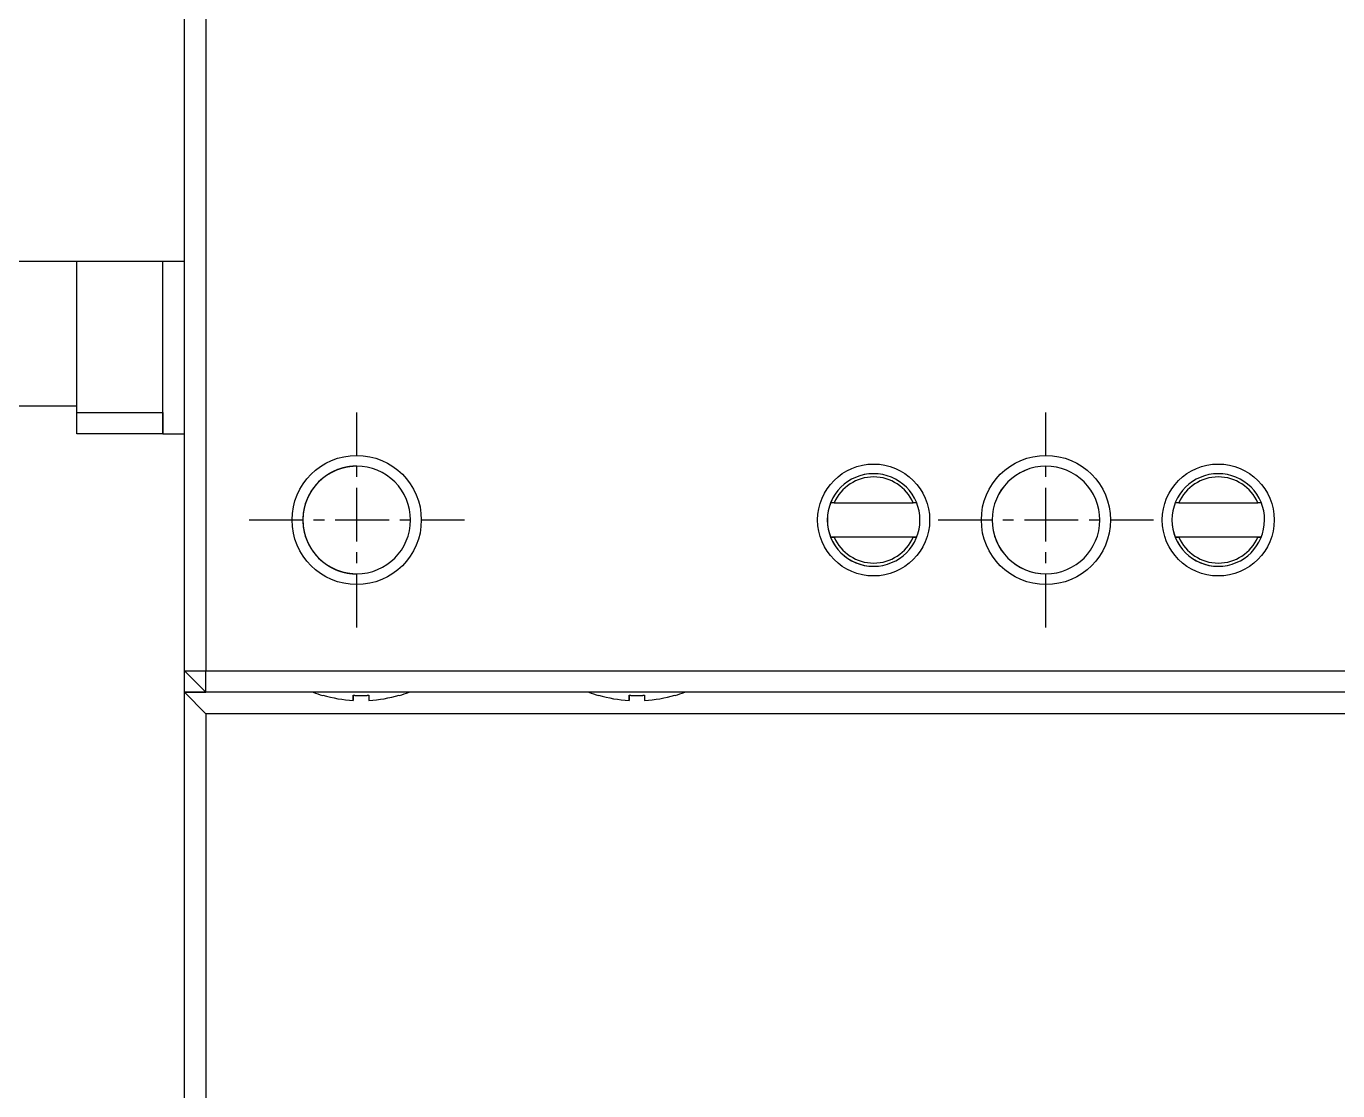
# Model space of a CAD drawing. Extents: x 81 to 317, y 60 to 277.
# Drawn here: x 124.61 to 155.05, y 109.36 to 134.08 of the extents above; entities that cross this region are included whole.
import ezdxf

# ---------------------------------------------------------------- set-up
doc = ezdxf.new("R2010")
doc.units = 0
doc.linetypes.add('CENTER', pattern=[2, 1.25, -0.25, 0.25, -0.25])
doc.layers.get('0').update_dxf_attribs({"linetype": 'CONTINUOUS'})
doc.layers.add('CENTER', color=1, linetype='CENTER')

msp = doc.modelspace()

# ---------------------------------------------------------------- linework, layer by layer
at = {"color": 7, "linetype": 'CONTINUOUS'}
for p, q in [((128.278, 119.116), (128.278, 158.116)), ((128.778, 158.116), (128.778, 119.116)), ((128.278, 128.616), (123.278, 128.616)), ((125.779, 125.116), (125.779, 128.616)), ((127.779, 124.616), (127.779, 128.616)), ((127.779, 125.116), (127.779, 128.616)), ((123.179, 125.266), (125.779, 125.266)), ((125.779, 125.116), (127.779, 125.116)), ((125.779, 124.616), (125.779, 125.116)), ((127.779, 125.116), (127.779, 124.616)), ((127.779, 124.616), (125.779, 124.616)), ((127.779, 124.616), (128.278, 124.616)), ((143.362, 123.016), (143.28, 123.016)), ((143.362, 123.016), (145.195, 123.016)), ((145.277, 123.016), (145.195, 123.016)), ((151.362, 123.016), (151.28, 123.016)), ((151.362, 123.016), (153.195, 123.016)), ((153.277, 123.016), (153.195, 123.016)), ((143.28, 122.216), (143.362, 122.216)), ((145.276, 122.216), (143.281, 122.216)), ((145.195, 122.216), (143.362, 122.216)), ((145.195, 122.216), (145.277, 122.216)), ((151.28, 122.216), (151.362, 122.216)), ((153.276, 122.216), (151.281, 122.216)), ((153.195, 122.216), (151.362, 122.216)), ((153.195, 122.216), (153.277, 122.216)), ((128.278, 119.116), (128.778, 118.616)), ((128.278, 119.116), (128.778, 119.116)), ((128.279, 118.616), (128.279, 119.115)), ((128.778, 119.116), (167.778, 119.116)), ((128.778, 118.616), (128.778, 119.116)), ((128.279, 84.616), (128.279, 118.616)), ((128.778, 118.616), (128.279, 118.616)), ((128.279, 118.616), (128.778, 118.616)), ((128.279, 118.616), (128.779, 118.116)), ((167.778, 118.616), (128.778, 118.616)), ((131.492, 118.546), (131.49, 118.542)), ((131.49, 118.542), (131.492, 118.546)), ((132.199, 118.426), (132.199, 118.546)), ((132.199, 118.546), (132.199, 118.426)), ((132.199, 118.426), (132.199, 118.546)), ((132.559, 118.546), (132.559, 118.426)), ((133.265, 118.546), (133.267, 118.542)), ((137.892, 118.546), (137.89, 118.542)), ((137.89, 118.542), (137.892, 118.546)), ((138.599, 118.426), (138.599, 118.546)), ((138.599, 118.546), (138.599, 118.426)), ((138.599, 118.426), (138.599, 118.546)), ((138.959, 118.546), (138.959, 118.426)), ((139.665, 118.546), (139.667, 118.542)), ((128.779, 118.116), (128.779, 84.116)), ((167.779, 118.116), (128.779, 118.116))]:
    msp.add_line(p, q, dxfattribs=at)
at = {"color": 9, "linetype": 'CONTINUOUS'}
msp.add_line((131.379, 121.748), (131.409, 121.718), dxfattribs=at)
at = {"color": 7, "linetype": 'CONTINUOUS'}
for points in [[(132.279, 123.866, 0), (132.269, 123.866, 0), (132.26, 123.866, 0), (132.251, 123.865, 0), (132.242, 123.865, 0), (132.233, 123.865, 0), (132.224, 123.865, 0), (132.215, 123.864, 0), (132.206, 123.864, 0), (132.197, 123.863, 0), (132.188, 123.862, 0), (132.179, 123.862, 0), (132.17, 123.861, 0), (132.161, 123.86, 0), (132.152, 123.859, 0), (132.143, 123.858, 0), (132.134, 123.857, 0), (132.125, 123.856, 0), (132.116, 123.855, 0), (132.107, 123.854, 0), (132.098, 123.853, 0), (132.089, 123.851, 0), (132.08, 123.85, 0), (132.071, 123.848, 0), (132.062, 123.847, 0), (132.053, 123.845, 0), (132.044, 123.844, 0), (132.036, 123.842, 0), (132.027, 123.84, 0), (132.018, 123.838, 0), (132.009, 123.836, 0), (132, 123.834, 0), (131.991, 123.832, 0), (131.983, 123.83, 0), (131.974, 123.828, 0), (131.965, 123.826, 0), (131.956, 123.823, 0), (131.947, 123.821, 0), (131.939, 123.819, 0), (131.93, 123.816, 0), (131.921, 123.814, 0), (131.913, 123.811, 0), (131.904, 123.808, 0), (131.895, 123.806, 0), (131.887, 123.803, 0), (131.878, 123.8, 0), (131.87, 123.797, 0), (131.861, 123.794, 0), (131.853, 123.791, 0), (131.844, 123.788, 0), (131.836, 123.785, 0), (131.827, 123.781, 0), (131.819, 123.778, 0), (131.81, 123.775, 0), (131.802, 123.771, 0), (131.794, 123.768, 0), (131.785, 123.764, 0), (131.777, 123.761, 0), (131.769, 123.757, 0), (131.76, 123.753, 0), (131.752, 123.749, 0), (131.744, 123.746, 0), (131.736, 123.742, 0), (131.728, 123.738, 0), (131.72, 123.734, 0), (131.711, 123.73, 0), (131.703, 123.726, 0), (131.695, 123.721, 0), (131.687, 123.717, 0), (131.679, 123.713, 0), (131.671, 123.708, 0), (131.664, 123.704, 0), (131.656, 123.699, 0), (131.648, 123.695, 0), (131.64, 123.69, 0), (131.632, 123.686, 0), (131.625, 123.681, 0), (131.617, 123.676, 0), (131.609, 123.671, 0), (131.602, 123.667, 0), (131.594, 123.662, 0), (131.586, 123.657, 0), (131.579, 123.652, 0), (131.571, 123.646, 0), (131.564, 123.641, 0), (131.557, 123.636, 0), (131.549, 123.631, 0), (131.542, 123.626, 0), (131.535, 123.62, 0), (131.527, 123.615, 0), (131.52, 123.609, 0), (131.513, 123.604, 0), (131.506, 123.598, 0), (131.499, 123.593, 0), (131.492, 123.587, 0), (131.485, 123.581, 0), (131.478, 123.575, 0), (131.471, 123.57, 0), (131.464, 123.564, 0), (131.457, 123.558, 0), (131.45, 123.552, 0), (131.443, 123.546, 0), (131.437, 123.54, 0), (131.43, 123.534, 0), (131.423, 123.527, 0), (131.417, 123.521, 0), (131.41, 123.515, 0), (131.404, 123.509, 0), (131.397, 123.502, 0), (131.391, 123.496, 0), (131.385, 123.489, 0), (131.378, 123.483, 0), (131.372, 123.476, 0), (131.366, 123.47, 0), (131.36, 123.463, 0), (131.353, 123.456, 0), (131.347, 123.45, 0), (131.341, 123.443, 0), (131.335, 123.436, 0), (131.33, 123.429, 0), (131.324, 123.422, 0), (131.318, 123.415, 0), (131.312, 123.408, 0), (131.306, 123.401, 0), (131.301, 123.394, 0), (131.295, 123.387, 0), (131.289, 123.38, 0), (131.284, 123.373, 0), (131.279, 123.366, 0)], [(131.779, 123.761, 0), (131.774, 123.759, 0), (131.769, 123.757, 0), (131.765, 123.755, 0), (131.76, 123.753, 0), (131.756, 123.751, 0), (131.751, 123.749, 0), (131.746, 123.747, 0), (131.742, 123.745, 0), (131.737, 123.742, 0), (131.733, 123.74, 0), (131.728, 123.738, 0), (131.724, 123.736, 0), (131.719, 123.734, 0), (131.715, 123.731, 0), (131.71, 123.729, 0), (131.706, 123.727, 0), (131.701, 123.724, 0), (131.697, 123.722, 0), (131.692, 123.72, 0), (131.688, 123.717, 0), (131.684, 123.715, 0), (131.679, 123.713, 0), (131.675, 123.71, 0), (131.67, 123.708, 0), (131.666, 123.705, 0), (131.661, 123.703, 0), (131.657, 123.7, 0), (131.653, 123.698, 0), (131.648, 123.695, 0), (131.644, 123.693, 0), (131.64, 123.69, 0), (131.635, 123.688, 0), (131.631, 123.685, 0), (131.627, 123.682, 0), (131.622, 123.68, 0), (131.618, 123.677, 0), (131.614, 123.674, 0), (131.61, 123.672, 0), (131.605, 123.669, 0), (131.601, 123.666, 0), (131.597, 123.664, 0), (131.593, 123.661, 0), (131.589, 123.658, 0), (131.584, 123.655, 0), (131.58, 123.652, 0), (131.576, 123.65, 0), (131.572, 123.647, 0), (131.568, 123.644, 0), (131.564, 123.641, 0), (131.559, 123.638, 0), (131.555, 123.635, 0), (131.551, 123.632, 0), (131.547, 123.629, 0), (131.543, 123.626, 0), (131.539, 123.623, 0), (131.535, 123.62, 0), (131.531, 123.617, 0), (131.527, 123.614, 0), (131.523, 123.611, 0), (131.519, 123.608, 0), (131.515, 123.605, 0), (131.511, 123.602, 0), (131.507, 123.599, 0), (131.503, 123.596, 0), (131.499, 123.593, 0), (131.495, 123.59, 0), (131.491, 123.587, 0), (131.487, 123.583, 0), (131.483, 123.58, 0), (131.479, 123.577, 0), (131.476, 123.574, 0), (131.472, 123.57, 0), (131.468, 123.567, 0), (131.464, 123.564, 0), (131.46, 123.561, 0), (131.456, 123.557, 0), (131.453, 123.554, 0), (131.449, 123.551, 0), (131.445, 123.547, 0), (131.441, 123.544, 0), (131.438, 123.541, 0), (131.434, 123.537, 0), (131.43, 123.534, 0), (131.427, 123.53, 0), (131.423, 123.527, 0), (131.419, 123.523, 0), (131.416, 123.52, 0), (131.412, 123.516, 0), (131.408, 123.513, 0), (131.405, 123.509, 0), (131.401, 123.506, 0), (131.397, 123.502, 0), (131.394, 123.499, 0), (131.39, 123.495, 0), (131.387, 123.492, 0), (131.383, 123.488, 0), (131.38, 123.484, 0), (131.376, 123.481, 0), (131.373, 123.477, 0), (131.369, 123.474, 0), (131.366, 123.47, 0), (131.362, 123.466, 0), (131.359, 123.462, 0), (131.356, 123.459, 0), (131.352, 123.455, 0), (131.349, 123.451, 0), (131.346, 123.448, 0), (131.342, 123.444, 0), (131.339, 123.44, 0), (131.336, 123.436, 0), (131.332, 123.432, 0), (131.329, 123.429, 0), (131.326, 123.425, 0), (131.322, 123.421, 0), (131.319, 123.417, 0), (131.316, 123.413, 0), (131.313, 123.409, 0), (131.31, 123.405, 0), (131.306, 123.401, 0), (131.303, 123.398, 0), (131.3, 123.394, 0), (131.297, 123.39, 0), (131.294, 123.386, 0), (131.291, 123.382, 0), (131.288, 123.378, 0), (131.285, 123.374, 0), (131.282, 123.37, 0), (131.279, 123.366, 0)], [(132.279, 123.866, 0), (132.275, 123.866, 0), (132.271, 123.866, 0), (132.266, 123.866, 0), (132.262, 123.866, 0), (132.258, 123.866, 0), (132.254, 123.865, 0), (132.25, 123.865, 0), (132.246, 123.865, 0), (132.242, 123.865, 0), (132.238, 123.865, 0), (132.234, 123.865, 0), (132.23, 123.865, 0), (132.226, 123.865, 0), (132.222, 123.864, 0), (132.218, 123.864, 0), (132.214, 123.864, 0), (132.21, 123.864, 0), (132.206, 123.864, 0), (132.202, 123.863, 0), (132.198, 123.863, 0), (132.194, 123.863, 0), (132.19, 123.863, 0), (132.186, 123.862, 0), (132.182, 123.862, 0), (132.178, 123.862, 0), (132.174, 123.861, 0), (132.17, 123.861, 0), (132.166, 123.861, 0), (132.162, 123.86, 0), (132.158, 123.86, 0), (132.154, 123.86, 0), (132.15, 123.859, 0), (132.146, 123.859, 0), (132.142, 123.858, 0), (132.138, 123.858, 0), (132.134, 123.857, 0), (132.13, 123.857, 0), (132.126, 123.856, 0), (132.122, 123.856, 0), (132.118, 123.855, 0), (132.114, 123.855, 0), (132.11, 123.854, 0), (132.106, 123.854, 0), (132.102, 123.853, 0), (132.098, 123.853, 0), (132.094, 123.852, 0), (132.09, 123.851, 0), (132.086, 123.851, 0), (132.082, 123.85, 0), (132.078, 123.85, 0), (132.075, 123.849, 0), (132.071, 123.848, 0), (132.067, 123.848, 0), (132.063, 123.847, 0), (132.059, 123.846, 0), (132.055, 123.846, 0), (132.051, 123.845, 0), (132.047, 123.844, 0), (132.043, 123.843, 0), (132.039, 123.843, 0), (132.035, 123.842, 0), (132.031, 123.841, 0), (132.027, 123.84, 0), (132.023, 123.839, 0), (132.019, 123.839, 0), (132.015, 123.838, 0), (132.011, 123.837, 0), (132.007, 123.836, 0), (132.004, 123.835, 0), (132, 123.834, 0), (131.996, 123.833, 0), (131.992, 123.832, 0), (131.988, 123.831, 0), (131.984, 123.831, 0), (131.98, 123.83, 0), (131.976, 123.829, 0), (131.972, 123.828, 0), (131.968, 123.827, 0), (131.964, 123.826, 0), (131.961, 123.825, 0), (131.957, 123.824, 0), (131.953, 123.823, 0), (131.949, 123.821, 0), (131.945, 123.82, 0), (131.941, 123.819, 0), (131.937, 123.818, 0), (131.933, 123.817, 0), (131.93, 123.816, 0), (131.926, 123.815, 0), (131.922, 123.814, 0), (131.918, 123.813, 0), (131.914, 123.811, 0), (131.91, 123.81, 0), (131.907, 123.809, 0), (131.903, 123.808, 0), (131.899, 123.807, 0), (131.895, 123.805, 0), (131.891, 123.804, 0), (131.887, 123.803, 0), (131.884, 123.802, 0), (131.88, 123.8, 0), (131.876, 123.799, 0), (131.872, 123.798, 0), (131.868, 123.796, 0), (131.865, 123.795, 0), (131.861, 123.794, 0), (131.857, 123.792, 0), (131.853, 123.791, 0), (131.849, 123.79, 0), (131.846, 123.788, 0), (131.842, 123.787, 0), (131.838, 123.786, 0), (131.834, 123.784, 0), (131.831, 123.783, 0), (131.827, 123.781, 0), (131.823, 123.78, 0), (131.819, 123.778, 0), (131.816, 123.777, 0), (131.812, 123.775, 0), (131.808, 123.774, 0), (131.804, 123.772, 0), (131.801, 123.771, 0), (131.797, 123.769, 0), (131.793, 123.768, 0), (131.79, 123.766, 0), (131.786, 123.765, 0), (131.782, 123.763, 0), (131.779, 123.761, 0)], [(131.279, 123.366, 0), (131.271, 123.356, 0), (131.264, 123.345, 0), (131.256, 123.335, 0), (131.249, 123.325, 0), (131.242, 123.315, 0), (131.235, 123.304, 0), (131.228, 123.294, 0), (131.221, 123.283, 0), (131.215, 123.272, 0), (131.208, 123.262, 0), (131.202, 123.251, 0), (131.196, 123.24, 0), (131.189, 123.229, 0), (131.183, 123.218, 0), (131.177, 123.207, 0), (131.171, 123.196, 0), (131.166, 123.185, 0), (131.16, 123.173, 0), (131.154, 123.162, 0), (131.149, 123.151, 0), (131.144, 123.139, 0), (131.138, 123.128, 0), (131.133, 123.117, 0), (131.128, 123.105, 0), (131.123, 123.093, 0), (131.119, 123.082, 0), (131.114, 123.07, 0), (131.11, 123.058, 0), (131.105, 123.047, 0), (131.101, 123.035, 0), (131.097, 123.023, 0), (131.093, 123.011, 0), (131.089, 122.999, 0), (131.085, 122.987, 0), (131.081, 122.975, 0), (131.078, 122.963, 0), (131.074, 122.951, 0), (131.071, 122.939, 0), (131.068, 122.927, 0), (131.065, 122.914, 0), (131.062, 122.902, 0), (131.059, 122.89, 0), (131.056, 122.878, 0), (131.054, 122.865, 0), (131.051, 122.853, 0), (131.049, 122.841, 0), (131.047, 122.828, 0), (131.045, 122.816, 0), (131.043, 122.804, 0), (131.041, 122.791, 0), (131.039, 122.779, 0), (131.038, 122.766, 0), (131.036, 122.754, 0), (131.035, 122.741, 0), (131.034, 122.729, 0), (131.033, 122.716, 0), (131.032, 122.704, 0), (131.031, 122.691, 0), (131.03, 122.679, 0), (131.03, 122.666, 0), (131.029, 122.653, 0), (131.029, 122.641, 0), (131.029, 122.628, 0), (131.029, 122.616, 0), (131.029, 122.603, 0), (131.029, 122.591, 0), (131.029, 122.578, 0), (131.03, 122.565, 0), (131.03, 122.553, 0), (131.031, 122.54, 0), (131.032, 122.528, 0), (131.033, 122.515, 0), (131.034, 122.503, 0), (131.035, 122.49, 0), (131.036, 122.478, 0), (131.038, 122.465, 0), (131.039, 122.453, 0), (131.041, 122.44, 0), (131.043, 122.428, 0), (131.045, 122.415, 0), (131.047, 122.403, 0), (131.049, 122.391, 0), (131.051, 122.378, 0), (131.054, 122.366, 0), (131.056, 122.354, 0), (131.059, 122.341, 0), (131.062, 122.329, 0), (131.065, 122.317, 0), (131.068, 122.305, 0), (131.071, 122.293, 0), (131.074, 122.281, 0), (131.078, 122.268, 0), (131.081, 122.256, 0), (131.085, 122.244, 0), (131.089, 122.232, 0), (131.093, 122.22, 0), (131.097, 122.209, 0), (131.101, 122.197, 0), (131.105, 122.185, 0), (131.11, 122.173, 0), (131.114, 122.161, 0), (131.119, 122.15, 0), (131.123, 122.138, 0), (131.128, 122.126, 0), (131.133, 122.115, 0), (131.138, 122.103, 0), (131.144, 122.092, 0), (131.149, 122.081, 0), (131.154, 122.069, 0), (131.16, 122.058, 0), (131.166, 122.047, 0), (131.171, 122.036, 0), (131.177, 122.024, 0), (131.183, 122.013, 0), (131.189, 122.002, 0), (131.196, 121.992, 0), (131.202, 121.981, 0), (131.208, 121.97, 0), (131.215, 121.959, 0), (131.221, 121.948, 0), (131.228, 121.938, 0), (131.235, 121.927, 0), (131.242, 121.917, 0), (131.249, 121.907, 0), (131.256, 121.896, 0), (131.264, 121.886, 0), (131.271, 121.876, 0), (131.279, 121.866, 0)], [(131.279, 123.366, 0), (131.276, 123.362, 0), (131.273, 123.359, 0), (131.271, 123.355, 0), (131.268, 123.351, 0), (131.265, 123.348, 0), (131.263, 123.344, 0), (131.26, 123.341, 0), (131.258, 123.337, 0), (131.255, 123.333, 0), (131.253, 123.33, 0), (131.25, 123.326, 0), (131.248, 123.323, 0), (131.245, 123.319, 0), (131.243, 123.315, 0), (131.24, 123.312, 0), (131.238, 123.308, 0), (131.235, 123.304, 0), (131.233, 123.3, 0), (131.23, 123.297, 0), (131.228, 123.293, 0), (131.226, 123.289, 0), (131.223, 123.286, 0), (131.221, 123.282, 0), (131.218, 123.278, 0), (131.216, 123.274, 0), (131.214, 123.271, 0), (131.211, 123.267, 0), (131.209, 123.263, 0), (131.207, 123.259, 0), (131.205, 123.255, 0), (131.202, 123.252, 0), (131.2, 123.248, 0), (131.198, 123.244, 0), (131.196, 123.24, 0), (131.193, 123.236, 0), (131.191, 123.232, 0), (131.189, 123.229, 0), (131.187, 123.225, 0), (131.185, 123.221, 0), (131.183, 123.217, 0), (131.181, 123.213, 0), (131.178, 123.209, 0), (131.176, 123.205, 0), (131.174, 123.201, 0), (131.172, 123.197, 0), (131.17, 123.194, 0), (131.168, 123.19, 0), (131.166, 123.186, 0), (131.164, 123.182, 0), (131.162, 123.178, 0), (131.16, 123.174, 0), (131.158, 123.17, 0), (131.156, 123.166, 0), (131.154, 123.162, 0), (131.152, 123.158, 0), (131.15, 123.154, 0), (131.148, 123.15, 0), (131.147, 123.146, 0), (131.145, 123.142, 0), (131.143, 123.138, 0), (131.141, 123.134, 0), (131.139, 123.13, 0), (131.137, 123.126, 0), (131.136, 123.122, 0), (131.134, 123.118, 0), (131.132, 123.114, 0), (131.13, 123.11, 0), (131.128, 123.105, 0), (131.127, 123.101, 0), (131.125, 123.097, 0), (131.123, 123.093, 0), (131.122, 123.089, 0), (131.12, 123.085, 0), (131.118, 123.081, 0), (131.117, 123.077, 0), (131.115, 123.073, 0), (131.113, 123.069, 0), (131.112, 123.064, 0), (131.11, 123.06, 0), (131.109, 123.056, 0), (131.107, 123.052, 0), (131.106, 123.048, 0), (131.104, 123.044, 0), (131.103, 123.039, 0), (131.101, 123.035, 0), (131.1, 123.031, 0), (131.098, 123.027, 0), (131.097, 123.023, 0), (131.095, 123.019, 0), (131.094, 123.014, 0), (131.092, 123.01, 0), (131.091, 123.006, 0), (131.09, 123.002, 0), (131.088, 122.998, 0), (131.087, 122.993, 0), (131.086, 122.989, 0), (131.084, 122.985, 0), (131.083, 122.981, 0), (131.082, 122.976, 0), (131.08, 122.972, 0), (131.079, 122.968, 0), (131.078, 122.964, 0), (131.077, 122.959, 0), (131.076, 122.955, 0), (131.074, 122.951, 0), (131.073, 122.947, 0), (131.072, 122.942, 0), (131.071, 122.938, 0), (131.07, 122.934, 0), (131.069, 122.93, 0), (131.067, 122.925, 0), (131.066, 122.921, 0), (131.065, 122.917, 0), (131.064, 122.912, 0), (131.063, 122.908, 0), (131.062, 122.904, 0), (131.061, 122.899, 0), (131.06, 122.895, 0), (131.059, 122.891, 0), (131.058, 122.886, 0), (131.057, 122.882, 0), (131.056, 122.878, 0), (131.055, 122.873, 0), (131.055, 122.869, 0), (131.054, 122.865, 0), (131.053, 122.86, 0), (131.052, 122.856, 0), (131.051, 122.852, 0)], [(131.051, 122.852, 0), (131.05, 122.848, 0), (131.05, 122.844, 0), (131.049, 122.841, 0), (131.048, 122.837, 0), (131.048, 122.834, 0), (131.047, 122.83, 0), (131.046, 122.826, 0), (131.046, 122.823, 0), (131.045, 122.819, 0), (131.045, 122.815, 0), (131.044, 122.812, 0), (131.043, 122.808, 0), (131.043, 122.804, 0), (131.042, 122.801, 0), (131.042, 122.797, 0), (131.041, 122.793, 0), (131.041, 122.79, 0), (131.04, 122.786, 0), (131.04, 122.782, 0), (131.039, 122.779, 0), (131.039, 122.775, 0), (131.038, 122.771, 0), (131.038, 122.767, 0), (131.037, 122.764, 0), (131.037, 122.76, 0), (131.037, 122.756, 0), (131.036, 122.753, 0), (131.036, 122.749, 0), (131.035, 122.745, 0), (131.035, 122.742, 0), (131.035, 122.738, 0), (131.034, 122.734, 0), (131.034, 122.731, 0), (131.034, 122.727, 0), (131.033, 122.723, 0), (131.033, 122.719, 0), (131.033, 122.716, 0), (131.032, 122.712, 0), (131.032, 122.708, 0), (131.032, 122.705, 0), (131.031, 122.701, 0), (131.031, 122.697, 0), (131.031, 122.694, 0), (131.031, 122.69, 0), (131.031, 122.686, 0), (131.03, 122.682, 0), (131.03, 122.679, 0), (131.03, 122.675, 0), (131.03, 122.671, 0), (131.03, 122.668, 0), (131.029, 122.664, 0), (131.029, 122.66, 0), (131.029, 122.657, 0), (131.029, 122.653, 0), (131.029, 122.649, 0), (131.029, 122.645, 0), (131.029, 122.642, 0), (131.029, 122.638, 0), (131.029, 122.634, 0), (131.029, 122.631, 0), (131.029, 122.627, 0), (131.029, 122.623, 0), (131.029, 122.619, 0), (131.029, 122.616, 0), (131.029, 122.612, 0), (131.029, 122.608, 0), (131.029, 122.605, 0), (131.029, 122.601, 0), (131.029, 122.597, 0), (131.029, 122.593, 0), (131.029, 122.59, 0), (131.029, 122.586, 0), (131.029, 122.582, 0), (131.029, 122.579, 0), (131.029, 122.575, 0), (131.029, 122.571, 0), (131.029, 122.567, 0), (131.03, 122.564, 0), (131.03, 122.56, 0), (131.03, 122.556, 0), (131.03, 122.553, 0), (131.03, 122.549, 0), (131.031, 122.545, 0), (131.031, 122.542, 0), (131.031, 122.538, 0), (131.031, 122.534, 0), (131.031, 122.53, 0), (131.032, 122.527, 0), (131.032, 122.523, 0), (131.032, 122.519, 0), (131.033, 122.516, 0), (131.033, 122.512, 0), (131.033, 122.508, 0), (131.034, 122.505, 0), (131.034, 122.501, 0), (131.034, 122.497, 0), (131.035, 122.493, 0), (131.035, 122.49, 0), (131.035, 122.486, 0), (131.036, 122.482, 0), (131.036, 122.479, 0), (131.037, 122.475, 0), (131.037, 122.471, 0), (131.037, 122.468, 0), (131.038, 122.464, 0), (131.038, 122.46, 0), (131.039, 122.457, 0), (131.039, 122.453, 0), (131.04, 122.449, 0), (131.04, 122.446, 0), (131.041, 122.442, 0), (131.041, 122.438, 0), (131.042, 122.435, 0), (131.042, 122.431, 0), (131.043, 122.427, 0), (131.043, 122.424, 0), (131.044, 122.42, 0), (131.045, 122.416, 0), (131.045, 122.413, 0), (131.046, 122.409, 0), (131.046, 122.405, 0), (131.047, 122.402, 0), (131.048, 122.398, 0), (131.048, 122.394, 0), (131.049, 122.391, 0), (131.05, 122.387, 0), (131.05, 122.383, 0), (131.051, 122.38, 0)], [(131.051, 122.38, 0), (131.052, 122.375, 0), (131.053, 122.371, 0), (131.054, 122.367, 0), (131.055, 122.362, 0), (131.055, 122.358, 0), (131.056, 122.354, 0), (131.057, 122.349, 0), (131.058, 122.345, 0), (131.059, 122.341, 0), (131.06, 122.336, 0), (131.061, 122.332, 0), (131.062, 122.328, 0), (131.063, 122.323, 0), (131.064, 122.319, 0), (131.065, 122.315, 0), (131.066, 122.311, 0), (131.067, 122.306, 0), (131.069, 122.302, 0), (131.07, 122.298, 0), (131.071, 122.293, 0), (131.072, 122.289, 0), (131.073, 122.285, 0), (131.074, 122.281, 0), (131.076, 122.276, 0), (131.077, 122.272, 0), (131.078, 122.268, 0), (131.079, 122.264, 0), (131.08, 122.259, 0), (131.082, 122.255, 0), (131.083, 122.251, 0), (131.084, 122.247, 0), (131.086, 122.242, 0), (131.087, 122.238, 0), (131.088, 122.234, 0), (131.09, 122.23, 0), (131.091, 122.225, 0), (131.092, 122.221, 0), (131.094, 122.217, 0), (131.095, 122.213, 0), (131.097, 122.209, 0), (131.098, 122.204, 0), (131.1, 122.2, 0), (131.101, 122.196, 0), (131.103, 122.192, 0), (131.104, 122.188, 0), (131.106, 122.184, 0), (131.107, 122.179, 0), (131.109, 122.175, 0), (131.11, 122.171, 0), (131.112, 122.167, 0), (131.113, 122.163, 0), (131.115, 122.159, 0), (131.117, 122.155, 0), (131.118, 122.151, 0), (131.12, 122.146, 0), (131.122, 122.142, 0), (131.123, 122.138, 0), (131.125, 122.134, 0), (131.127, 122.13, 0), (131.128, 122.126, 0), (131.13, 122.122, 0), (131.132, 122.118, 0), (131.134, 122.114, 0), (131.136, 122.11, 0), (131.137, 122.106, 0), (131.139, 122.102, 0), (131.141, 122.098, 0), (131.143, 122.094, 0), (131.145, 122.09, 0), (131.147, 122.086, 0), (131.148, 122.082, 0), (131.15, 122.078, 0), (131.152, 122.074, 0), (131.154, 122.07, 0), (131.156, 122.066, 0), (131.158, 122.062, 0), (131.16, 122.058, 0), (131.162, 122.054, 0), (131.164, 122.05, 0), (131.166, 122.046, 0), (131.168, 122.042, 0), (131.17, 122.038, 0), (131.172, 122.034, 0), (131.174, 122.03, 0), (131.176, 122.026, 0), (131.178, 122.022, 0), (131.181, 122.018, 0), (131.183, 122.014, 0), (131.185, 122.011, 0), (131.187, 122.007, 0), (131.189, 122.003, 0), (131.191, 121.999, 0), (131.193, 121.995, 0), (131.196, 121.991, 0), (131.198, 121.987, 0), (131.2, 121.984, 0), (131.202, 121.98, 0), (131.205, 121.976, 0), (131.207, 121.972, 0), (131.209, 121.968, 0), (131.211, 121.965, 0), (131.214, 121.961, 0), (131.216, 121.957, 0), (131.218, 121.953, 0), (131.221, 121.95, 0), (131.223, 121.946, 0), (131.226, 121.942, 0), (131.228, 121.938, 0), (131.23, 121.935, 0), (131.233, 121.931, 0), (131.235, 121.927, 0), (131.238, 121.924, 0), (131.24, 121.92, 0), (131.243, 121.916, 0), (131.245, 121.913, 0), (131.248, 121.909, 0), (131.25, 121.905, 0), (131.253, 121.902, 0), (131.255, 121.898, 0), (131.258, 121.894, 0), (131.26, 121.891, 0), (131.263, 121.887, 0), (131.265, 121.884, 0), (131.268, 121.88, 0), (131.271, 121.876, 0), (131.273, 121.873, 0), (131.276, 121.869, 0), (131.279, 121.866, 0)], [(131.279, 121.866, 0), (131.284, 121.858, 0), (131.289, 121.851, 0), (131.295, 121.844, 0), (131.301, 121.837, 0), (131.306, 121.83, 0), (131.312, 121.823, 0), (131.318, 121.816, 0), (131.324, 121.809, 0), (131.33, 121.802, 0), (131.335, 121.795, 0), (131.341, 121.788, 0), (131.347, 121.782, 0), (131.353, 121.775, 0), (131.36, 121.768, 0), (131.366, 121.762, 0), (131.372, 121.755, 0), (131.378, 121.749, 0), (131.385, 121.742, 0), (131.391, 121.736, 0), (131.397, 121.729, 0), (131.404, 121.723, 0), (131.41, 121.717, 0), (131.417, 121.71, 0), (131.423, 121.704, 0), (131.43, 121.698, 0), (131.437, 121.692, 0), (131.443, 121.686, 0), (131.45, 121.68, 0), (131.457, 121.674, 0), (131.464, 121.668, 0), (131.471, 121.662, 0), (131.478, 121.656, 0), (131.485, 121.65, 0), (131.492, 121.645, 0), (131.499, 121.639, 0), (131.506, 121.633, 0), (131.513, 121.628, 0), (131.52, 121.622, 0), (131.527, 121.617, 0), (131.535, 121.611, 0), (131.542, 121.606, 0), (131.549, 121.601, 0), (131.557, 121.595, 0), (131.564, 121.59, 0), (131.571, 121.585, 0), (131.579, 121.58, 0), (131.586, 121.575, 0), (131.594, 121.57, 0), (131.602, 121.565, 0), (131.609, 121.56, 0), (131.617, 121.555, 0), (131.625, 121.55, 0), (131.632, 121.546, 0), (131.64, 121.541, 0), (131.648, 121.536, 0), (131.656, 121.532, 0), (131.664, 121.527, 0), (131.671, 121.523, 0), (131.679, 121.519, 0), (131.687, 121.514, 0), (131.695, 121.51, 0), (131.703, 121.506, 0), (131.711, 121.502, 0), (131.72, 121.498, 0), (131.728, 121.494, 0), (131.736, 121.49, 0), (131.744, 121.486, 0), (131.752, 121.482, 0), (131.76, 121.478, 0), (131.769, 121.474, 0), (131.777, 121.471, 0), (131.785, 121.467, 0), (131.794, 121.464, 0), (131.802, 121.46, 0), (131.81, 121.457, 0), (131.819, 121.453, 0), (131.827, 121.45, 0), (131.836, 121.447, 0), (131.844, 121.444, 0), (131.853, 121.441, 0), (131.861, 121.437, 0), (131.87, 121.434, 0), (131.878, 121.432, 0), (131.887, 121.429, 0), (131.895, 121.426, 0), (131.904, 121.423, 0), (131.913, 121.42, 0), (131.921, 121.418, 0), (131.93, 121.415, 0), (131.939, 121.413, 0), (131.947, 121.41, 0), (131.956, 121.408, 0), (131.965, 121.406, 0), (131.974, 121.403, 0), (131.983, 121.401, 0), (131.991, 121.399, 0), (132, 121.397, 0), (132.009, 121.395, 0), (132.018, 121.393, 0), (132.027, 121.391, 0), (132.036, 121.39, 0), (132.044, 121.388, 0), (132.053, 121.386, 0), (132.062, 121.385, 0), (132.071, 121.383, 0), (132.08, 121.382, 0), (132.089, 121.38, 0), (132.098, 121.379, 0), (132.107, 121.378, 0), (132.116, 121.376, 0), (132.125, 121.375, 0), (132.134, 121.374, 0), (132.143, 121.373, 0), (132.152, 121.372, 0), (132.161, 121.371, 0), (132.17, 121.37, 0), (132.179, 121.37, 0), (132.188, 121.369, 0), (132.197, 121.368, 0), (132.206, 121.368, 0), (132.215, 121.367, 0), (132.224, 121.367, 0), (132.233, 121.367, 0), (132.242, 121.366, 0), (132.251, 121.366, 0), (132.26, 121.366, 0), (132.269, 121.366, 0), (132.279, 121.366, 0)], [(131.279, 121.866, 0), (131.282, 121.862, 0), (131.285, 121.858, 0), (131.288, 121.854, 0), (131.291, 121.85, 0), (131.294, 121.846, 0), (131.297, 121.842, 0), (131.3, 121.838, 0), (131.303, 121.834, 0), (131.306, 121.83, 0), (131.31, 121.826, 0), (131.313, 121.822, 0), (131.316, 121.818, 0), (131.319, 121.814, 0), (131.322, 121.811, 0), (131.326, 121.807, 0), (131.329, 121.803, 0), (131.332, 121.799, 0), (131.336, 121.795, 0), (131.339, 121.791, 0), (131.342, 121.788, 0), (131.346, 121.784, 0), (131.349, 121.78, 0), (131.352, 121.776, 0), (131.356, 121.773, 0), (131.359, 121.769, 0), (131.362, 121.765, 0), (131.366, 121.762, 0), (131.369, 121.758, 0), (131.373, 121.754, 0), (131.376, 121.751, 0), (131.38, 121.747, 0), (131.383, 121.743, 0), (131.387, 121.74, 0), (131.39, 121.736, 0), (131.394, 121.733, 0), (131.397, 121.729, 0), (131.401, 121.725, 0), (131.405, 121.722, 0), (131.408, 121.718, 0), (131.412, 121.715, 0), (131.416, 121.711, 0), (131.419, 121.708, 0), (131.423, 121.705, 0), (131.427, 121.701, 0), (131.43, 121.698, 0), (131.434, 121.694, 0), (131.438, 121.691, 0), (131.441, 121.687, 0), (131.445, 121.684, 0), (131.449, 121.681, 0), (131.453, 121.677, 0), (131.456, 121.674, 0), (131.46, 121.671, 0), (131.464, 121.668, 0), (131.468, 121.664, 0), (131.472, 121.661, 0), (131.476, 121.658, 0), (131.479, 121.655, 0), (131.483, 121.651, 0), (131.487, 121.648, 0), (131.491, 121.645, 0), (131.495, 121.642, 0), (131.499, 121.639, 0), (131.503, 121.635, 0), (131.507, 121.632, 0), (131.511, 121.629, 0), (131.515, 121.626, 0), (131.519, 121.623, 0), (131.523, 121.62, 0), (131.527, 121.617, 0), (131.531, 121.614, 0), (131.535, 121.611, 0), (131.539, 121.608, 0), (131.543, 121.605, 0), (131.547, 121.602, 0), (131.551, 121.599, 0), (131.555, 121.596, 0), (131.559, 121.593, 0), (131.564, 121.59, 0), (131.568, 121.588, 0), (131.572, 121.585, 0), (131.576, 121.582, 0), (131.58, 121.579, 0), (131.584, 121.576, 0), (131.589, 121.573, 0), (131.593, 121.571, 0), (131.597, 121.568, 0), (131.601, 121.565, 0), (131.605, 121.562, 0), (131.61, 121.56, 0), (131.614, 121.557, 0), (131.618, 121.554, 0), (131.622, 121.552, 0), (131.627, 121.549, 0), (131.631, 121.546, 0), (131.635, 121.544, 0), (131.64, 121.541, 0), (131.644, 121.539, 0), (131.648, 121.536, 0), (131.653, 121.534, 0), (131.657, 121.531, 0), (131.661, 121.529, 0), (131.666, 121.526, 0), (131.67, 121.524, 0), (131.675, 121.521, 0), (131.679, 121.519, 0), (131.684, 121.516, 0), (131.688, 121.514, 0), (131.692, 121.512, 0), (131.697, 121.509, 0), (131.701, 121.507, 0), (131.706, 121.505, 0), (131.71, 121.502, 0), (131.715, 121.5, 0), (131.719, 121.498, 0), (131.724, 121.496, 0), (131.728, 121.493, 0), (131.733, 121.491, 0), (131.737, 121.489, 0), (131.742, 121.487, 0), (131.746, 121.485, 0), (131.751, 121.482, 0), (131.756, 121.48, 0), (131.76, 121.478, 0), (131.765, 121.476, 0), (131.769, 121.474, 0), (131.774, 121.472, 0), (131.779, 121.47, 0)], [(131.779, 121.47, 0), (131.782, 121.468, 0), (131.786, 121.467, 0), (131.79, 121.465, 0), (131.793, 121.464, 0), (131.797, 121.462, 0), (131.801, 121.461, 0), (131.804, 121.459, 0), (131.808, 121.458, 0), (131.812, 121.456, 0), (131.816, 121.455, 0), (131.819, 121.453, 0), (131.823, 121.452, 0), (131.827, 121.45, 0), (131.831, 121.449, 0), (131.834, 121.447, 0), (131.838, 121.446, 0), (131.842, 121.444, 0), (131.846, 121.443, 0), (131.849, 121.442, 0), (131.853, 121.44, 0), (131.857, 121.439, 0), (131.861, 121.438, 0), (131.865, 121.436, 0), (131.868, 121.435, 0), (131.872, 121.434, 0), (131.876, 121.432, 0), (131.88, 121.431, 0), (131.884, 121.43, 0), (131.887, 121.428, 0), (131.891, 121.427, 0), (131.895, 121.426, 0), (131.899, 121.425, 0), (131.903, 121.424, 0), (131.907, 121.422, 0), (131.91, 121.421, 0), (131.914, 121.42, 0), (131.918, 121.419, 0), (131.922, 121.418, 0), (131.926, 121.417, 0), (131.93, 121.415, 0), (131.933, 121.414, 0), (131.937, 121.413, 0), (131.941, 121.412, 0), (131.945, 121.411, 0), (131.949, 121.41, 0), (131.953, 121.409, 0), (131.957, 121.408, 0), (131.961, 121.407, 0), (131.964, 121.406, 0), (131.968, 121.405, 0), (131.972, 121.404, 0), (131.976, 121.403, 0), (131.98, 121.402, 0), (131.984, 121.401, 0), (131.988, 121.4, 0), (131.992, 121.399, 0), (131.996, 121.398, 0), (132, 121.397, 0), (132.004, 121.396, 0), (132.007, 121.395, 0), (132.011, 121.395, 0), (132.015, 121.394, 0), (132.019, 121.393, 0), (132.023, 121.392, 0), (132.027, 121.391, 0), (132.031, 121.39, 0), (132.035, 121.39, 0), (132.039, 121.389, 0), (132.043, 121.388, 0), (132.047, 121.387, 0), (132.051, 121.387, 0), (132.055, 121.386, 0), (132.059, 121.385, 0), (132.063, 121.385, 0), (132.067, 121.384, 0), (132.071, 121.383, 0), (132.075, 121.382, 0), (132.078, 121.382, 0), (132.082, 121.381, 0), (132.086, 121.381, 0), (132.09, 121.38, 0), (132.094, 121.379, 0), (132.098, 121.379, 0), (132.102, 121.378, 0), (132.106, 121.378, 0), (132.11, 121.377, 0), (132.114, 121.377, 0), (132.118, 121.376, 0), (132.122, 121.376, 0), (132.126, 121.375, 0), (132.13, 121.375, 0), (132.134, 121.374, 0), (132.138, 121.374, 0), (132.142, 121.373, 0), (132.146, 121.373, 0), (132.15, 121.372, 0), (132.154, 121.372, 0), (132.158, 121.372, 0), (132.162, 121.371, 0), (132.166, 121.371, 0), (132.17, 121.37, 0), (132.174, 121.37, 0), (132.178, 121.37, 0), (132.182, 121.369, 0), (132.186, 121.369, 0), (132.19, 121.369, 0), (132.194, 121.369, 0), (132.198, 121.368, 0), (132.202, 121.368, 0), (132.206, 121.368, 0), (132.21, 121.368, 0), (132.214, 121.367, 0), (132.218, 121.367, 0), (132.222, 121.367, 0), (132.226, 121.367, 0), (132.23, 121.367, 0), (132.234, 121.366, 0), (132.238, 121.366, 0), (132.242, 121.366, 0), (132.246, 121.366, 0), (132.25, 121.366, 0), (132.254, 121.366, 0), (132.258, 121.366, 0), (132.262, 121.366, 0), (132.266, 121.366, 0), (132.271, 121.366, 0), (132.275, 121.366, 0), (132.279, 121.366, 0)], [(132.199, 118.546, 0), (132.201, 118.546, 0), (132.204, 118.546, 0), (132.207, 118.546, 0), (132.21, 118.546, 0), (132.213, 118.545, 0), (132.215, 118.545, 0), (132.218, 118.545, 0), (132.221, 118.545, 0), (132.224, 118.545, 0), (132.227, 118.545, 0), (132.229, 118.545, 0), (132.232, 118.545, 0), (132.235, 118.545, 0), (132.238, 118.544, 0), (132.241, 118.544, 0), (132.244, 118.544, 0), (132.246, 118.544, 0), (132.249, 118.544, 0), (132.252, 118.544, 0), (132.255, 118.544, 0), (132.258, 118.544, 0), (132.26, 118.544, 0), (132.263, 118.543, 0), (132.266, 118.543, 0), (132.269, 118.543, 0), (132.272, 118.543, 0), (132.274, 118.543, 0), (132.277, 118.543, 0), (132.28, 118.543, 0), (132.283, 118.543, 0), (132.286, 118.543, 0), (132.289, 118.543, 0), (132.291, 118.543, 0), (132.294, 118.543, 0), (132.297, 118.543, 0), (132.3, 118.542, 0), (132.303, 118.542, 0), (132.305, 118.542, 0), (132.308, 118.542, 0), (132.311, 118.542, 0), (132.314, 118.542, 0), (132.317, 118.542, 0), (132.319, 118.542, 0), (132.322, 118.542, 0), (132.325, 118.542, 0), (132.328, 118.542, 0), (132.331, 118.542, 0), (132.334, 118.542, 0), (132.336, 118.542, 0), (132.339, 118.542, 0), (132.342, 118.542, 0), (132.345, 118.542, 0), (132.348, 118.542, 0), (132.35, 118.542, 0), (132.353, 118.542, 0), (132.356, 118.542, 0), (132.359, 118.542, 0), (132.362, 118.542, 0), (132.365, 118.542, 0), (132.367, 118.542, 0), (132.37, 118.542, 0), (132.373, 118.542, 0), (132.376, 118.542, 0), (132.379, 118.542, 0), (132.381, 118.542, 0), (132.384, 118.542, 0), (132.387, 118.542, 0), (132.39, 118.542, 0), (132.393, 118.542, 0), (132.395, 118.542, 0), (132.398, 118.542, 0), (132.401, 118.542, 0), (132.404, 118.542, 0), (132.407, 118.542, 0), (132.41, 118.542, 0), (132.412, 118.542, 0), (132.415, 118.542, 0), (132.418, 118.542, 0), (132.421, 118.542, 0), (132.424, 118.542, 0), (132.426, 118.542, 0), (132.429, 118.542, 0), (132.432, 118.542, 0), (132.435, 118.542, 0), (132.438, 118.542, 0), (132.44, 118.542, 0), (132.443, 118.542, 0), (132.446, 118.542, 0), (132.449, 118.542, 0), (132.452, 118.542, 0), (132.455, 118.542, 0), (132.457, 118.542, 0), (132.46, 118.543, 0), (132.463, 118.543, 0), (132.466, 118.543, 0), (132.469, 118.543, 0), (132.471, 118.543, 0), (132.474, 118.543, 0), (132.477, 118.543, 0), (132.48, 118.543, 0), (132.483, 118.543, 0), (132.485, 118.543, 0), (132.488, 118.543, 0), (132.491, 118.543, 0), (132.494, 118.543, 0), (132.497, 118.544, 0), (132.5, 118.544, 0), (132.502, 118.544, 0), (132.505, 118.544, 0), (132.508, 118.544, 0), (132.511, 118.544, 0), (132.514, 118.544, 0), (132.516, 118.544, 0), (132.519, 118.544, 0), (132.522, 118.545, 0), (132.525, 118.545, 0), (132.528, 118.545, 0), (132.53, 118.545, 0), (132.533, 118.545, 0), (132.536, 118.545, 0), (132.539, 118.545, 0), (132.542, 118.545, 0), (132.545, 118.545, 0), (132.547, 118.546, 0), (132.55, 118.546, 0), (132.553, 118.546, 0), (132.556, 118.546, 0), (132.559, 118.546, 0)], [(138.599, 118.546, 0), (138.601, 118.546, 0), (138.604, 118.546, 0), (138.607, 118.546, 0), (138.61, 118.546, 0), (138.613, 118.545, 0), (138.615, 118.545, 0), (138.618, 118.545, 0), (138.621, 118.545, 0), (138.624, 118.545, 0), (138.627, 118.545, 0), (138.629, 118.545, 0), (138.632, 118.545, 0), (138.635, 118.545, 0), (138.638, 118.544, 0), (138.641, 118.544, 0), (138.644, 118.544, 0), (138.646, 118.544, 0), (138.649, 118.544, 0), (138.652, 118.544, 0), (138.655, 118.544, 0), (138.658, 118.544, 0), (138.66, 118.544, 0), (138.663, 118.543, 0), (138.666, 118.543, 0), (138.669, 118.543, 0), (138.672, 118.543, 0), (138.674, 118.543, 0), (138.677, 118.543, 0), (138.68, 118.543, 0), (138.683, 118.543, 0), (138.686, 118.543, 0), (138.689, 118.543, 0), (138.691, 118.543, 0), (138.694, 118.543, 0), (138.697, 118.543, 0), (138.7, 118.542, 0), (138.703, 118.542, 0), (138.705, 118.542, 0), (138.708, 118.542, 0), (138.711, 118.542, 0), (138.714, 118.542, 0), (138.717, 118.542, 0), (138.719, 118.542, 0), (138.722, 118.542, 0), (138.725, 118.542, 0), (138.728, 118.542, 0), (138.731, 118.542, 0), (138.734, 118.542, 0), (138.736, 118.542, 0), (138.739, 118.542, 0), (138.742, 118.542, 0), (138.745, 118.542, 0), (138.748, 118.542, 0), (138.75, 118.542, 0), (138.753, 118.542, 0), (138.756, 118.542, 0), (138.759, 118.542, 0), (138.762, 118.542, 0), (138.765, 118.542, 0), (138.767, 118.542, 0), (138.77, 118.542, 0), (138.773, 118.542, 0), (138.776, 118.542, 0), (138.779, 118.542, 0), (138.781, 118.542, 0), (138.784, 118.542, 0), (138.787, 118.542, 0), (138.79, 118.542, 0), (138.793, 118.542, 0), (138.795, 118.542, 0), (138.798, 118.542, 0), (138.801, 118.542, 0), (138.804, 118.542, 0), (138.807, 118.542, 0), (138.81, 118.542, 0), (138.812, 118.542, 0), (138.815, 118.542, 0), (138.818, 118.542, 0), (138.821, 118.542, 0), (138.824, 118.542, 0), (138.826, 118.542, 0), (138.829, 118.542, 0), (138.832, 118.542, 0), (138.835, 118.542, 0), (138.838, 118.542, 0), (138.84, 118.542, 0), (138.843, 118.542, 0), (138.846, 118.542, 0), (138.849, 118.542, 0), (138.852, 118.542, 0), (138.855, 118.542, 0), (138.857, 118.542, 0), (138.86, 118.543, 0), (138.863, 118.543, 0), (138.866, 118.543, 0), (138.869, 118.543, 0), (138.871, 118.543, 0), (138.874, 118.543, 0), (138.877, 118.543, 0), (138.88, 118.543, 0), (138.883, 118.543, 0), (138.885, 118.543, 0), (138.888, 118.543, 0), (138.891, 118.543, 0), (138.894, 118.543, 0), (138.897, 118.544, 0), (138.9, 118.544, 0), (138.902, 118.544, 0), (138.905, 118.544, 0), (138.908, 118.544, 0), (138.911, 118.544, 0), (138.914, 118.544, 0), (138.916, 118.544, 0), (138.919, 118.544, 0), (138.922, 118.545, 0), (138.925, 118.545, 0), (138.928, 118.545, 0), (138.93, 118.545, 0), (138.933, 118.545, 0), (138.936, 118.545, 0), (138.939, 118.545, 0), (138.942, 118.545, 0), (138.945, 118.545, 0), (138.947, 118.546, 0), (138.95, 118.546, 0), (138.953, 118.546, 0), (138.956, 118.546, 0), (138.959, 118.546, 0)]]:
    msp.add_polyline3d(points, dxfattribs=at)
at = {"color": 3, "linetype": 'CONTINUOUS'}
for centre, radius in [((132.278, 122.616), 1.5), ((144.278, 122.616), 1.3), ((148.278, 122.616), 1.5), ((152.278, 122.616), 1.3)]:
    msp.add_circle(centre, radius, dxfattribs=at)
at = {"color": 7, "linetype": 'CONTINUOUS'}
for centre, radius, start, end in [((132.278, 122.616), 1.25, 90.0002, 270.0002), ((132.279, 122.616), 1.25, 124.0558, 125.3668), ((132.278, 122.616), 1.25, 0, 90.0002), ((144.278, 122.616), 1.075, 90.0002, 270.0002), ((144.279, 122.616), 1.075, 90.0002, 180), ((144.279, 122.616), 1, 23.5782, 156.4218), ((144.278, 122.616), 1.075, 0, 90.0002), ((148.278, 122.616), 1.25, 90.0002, 270.0002), ((148.279, 122.616), 1.25, 90.0002, 180), ((148.278, 122.616), 1.25, 0, 90.0002), ((152.278, 122.616), 1.075, 90.0002, 270.0002), ((152.279, 122.616), 1.075, 90.0002, 180), ((152.279, 122.616), 1, 23.5782, 156.4218), ((152.278, 122.616), 1.075, 0, 90.0002), ((132.279, 122.616), 1.25, 140.7523, 148.9003), ((132.278, 122.616), 1.25, 270.0002, 0), ((144.279, 122.616), 1.075, 180, 270.0002), ((144.278, 122.616), 1.075, 270.0002, 0), ((148.279, 122.616), 1.25, 180, 270.0002), ((148.278, 122.616), 1.25, 270.0002, 0), ((152.279, 122.616), 1.075, 180, 270.0002), ((152.278, 122.616), 1.075, 270.0002, 0), ((144.279, 122.616), 1, 203.5782, 336.4218), ((152.279, 122.616), 1, 203.5782, 336.4218), ((132.279, 122.616), 1.25, 215.5546, 217.4983), ((132.379, 121.616), 3.2, 249.6359, 253.8775), ((132.379, 121.616), 3.195, 253.8933, 266.7703), ((132.379, 121.616), 3.195, 273.2297, 286.1067), ((132.379, 121.616), 3.2, 286.1225, 290.3641), ((138.779, 121.616), 3.2, 249.6359, 253.8775), ((138.779, 121.616), 3.195, 253.8933, 266.7703), ((138.779, 121.616), 3.195, 273.2297, 286.1067), ((138.779, 121.616), 3.2, 286.1225, 290.3641)]:
    msp.add_arc(centre, radius, start, end, dxfattribs=at)
at = {"layer": 'CENTER', "color": 1, "linetype": 'CENTER'}
for p, q in [((132.278, 120.116), (132.278, 125.116)), ((148.278, 120.116), (148.278, 125.116)), ((129.778, 122.616), (134.778, 122.616)), ((145.778, 122.616), (150.778, 122.616))]:
    msp.add_line(p, q, dxfattribs=at)

doc.saveas('drawing.dxf')
